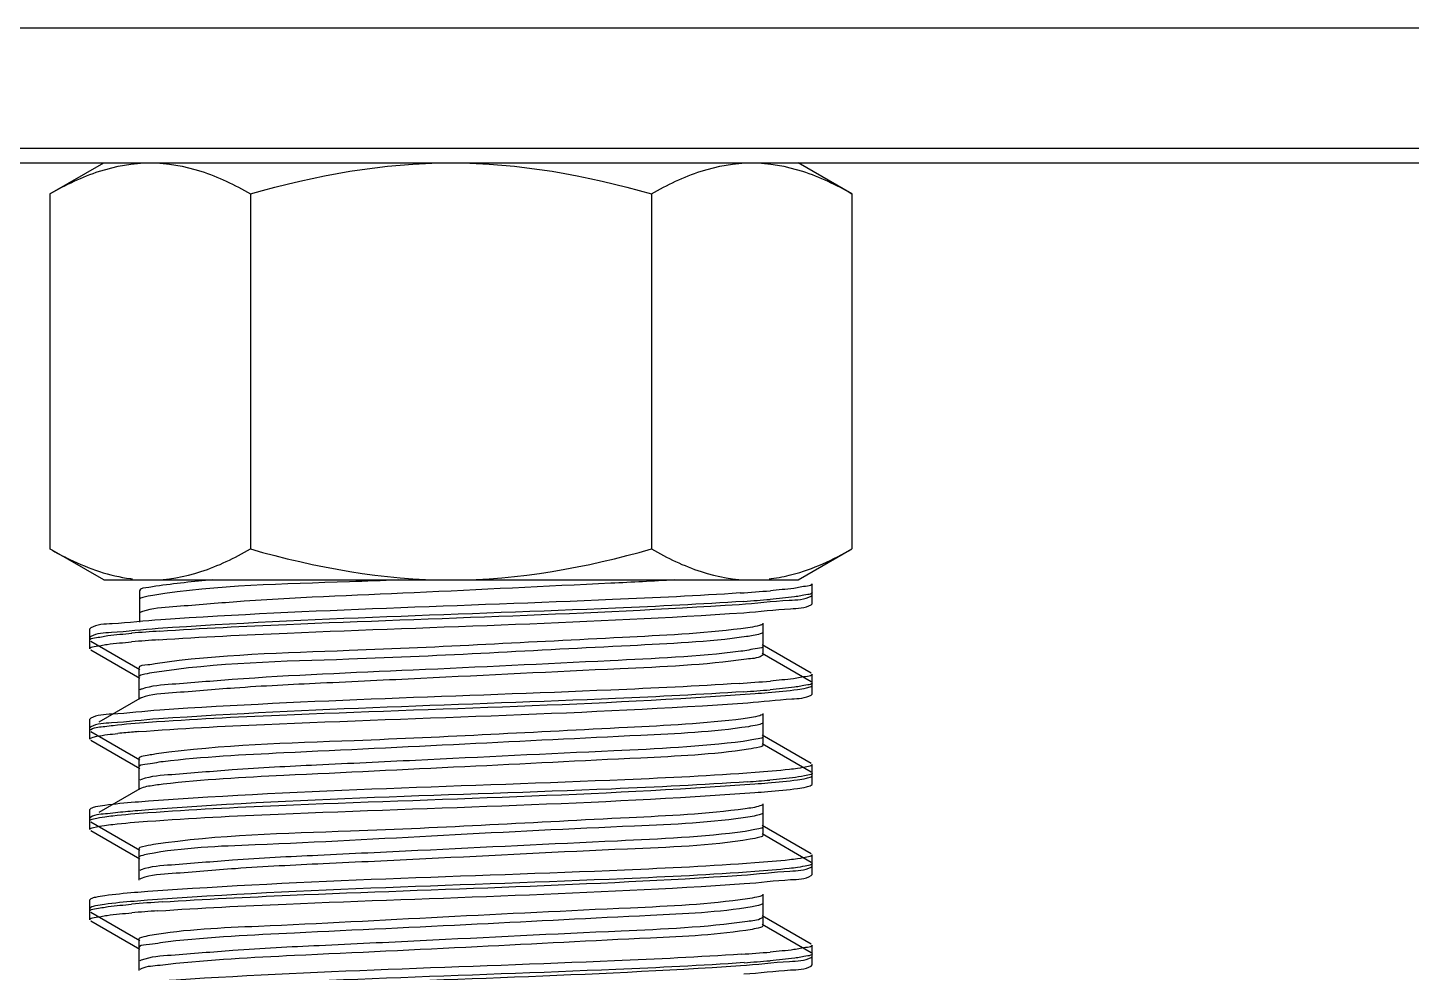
# Model space of a CAD drawing. Extents: x 4995099 to 5303443, y 4627657 to 4889583.
# Drawn here: x 5045797.2 to 5046253.4, y 4738013.7 to 4738325 of the extents above; entities that cross this region are included whole.
import ezdxf

# ---------------------------------------------------------------- set-up
doc = ezdxf.new("R2010")
doc.units = 0
doc.header["$LTSCALE"] = 1000
doc.header["$MEASUREMENT"] = 0
doc.layers.get('0').update_dxf_attribs({"color": 4, "linetype": 'CONTINUOUS'})

msp = doc.modelspace()

# ---------------------------------------------------------------- linework, layer by layer
at = {"linetype": 'Continuous'}
for p, q in [((5043635.51, 4738324.95), (5048237.91, 4738324.95)), ((5043635.51, 4738280.41), (5048237.91, 4738280.41)), ((5045804.49, 4738270.18), (5045822.21, 4738280.41)), ((5045822.21, 4738280.41), (5046051.22, 4738280.41)), ((5046068.93, 4738270.18), (5046051.22, 4738280.41)), ((5045804.49, 4738270.18), (5045804.49, 4738153.2)), ((5045870.6, 4738270.18), (5045870.6, 4738153.2)), ((5046002.82, 4738270.18), (5046002.82, 4738153.2)), ((5046068.93, 4738270.18), (5046068.93, 4738153.2)), ((5045822.21, 4738142.97), (5045804.49, 4738153.2)), ((5046051.22, 4738142.97), (5046068.93, 4738153.2)), ((5046055.77, 4738137.99), (5046055.77, 4738141.71)), ((5046055.77, 4738137.99), (5046055.77, 4738141.71)), ((5045834.03, 4738139.34), (5045834.03, 4738131.9)), ((5046055.49, 4738137.67), (5046055.77, 4738137.99)), ((5046055.77, 4738135.14), (5046055.77, 4738138.86)), ((5046055.77, 4738135.14), (5046055.77, 4738138.86)), ((5045834.03, 4738136.49), (5045834.03, 4738129.05)), ((5046055.49, 4738134.82), (5046055.77, 4738135.14)), ((5046039.66, 4738121.25), (5046039.66, 4738128.69)), ((5045817.93, 4738127.16), (5045817.64, 4738126.83)), ((5045817.64, 4738123.11), (5045817.64, 4738126.83)), ((5045817.64, 4738123.11), (5045817.64, 4738126.83)), ((5045817.93, 4738124.31), (5045817.64, 4738123.98)), ((5045817.64, 4738120.26), (5045817.64, 4738123.98)), ((5045817.64, 4738120.26), (5045817.64, 4738123.98)), ((5046039.66, 4738118.4), (5046039.66, 4738125.84)), ((5045817.93, 4738122.78), (5045834.08, 4738113.43)), ((5045817.93, 4738119.93), (5045834.08, 4738110.58)), ((5046055.49, 4738112.27), (5046039.34, 4738121.63)), ((5046055.49, 4738109.42), (5046039.34, 4738118.78)), ((5045833.76, 4738113.81), (5045833.76, 4738106.37)), ((5045833.76, 4738110.96), (5045833.76, 4738103.52)), ((5046055.77, 4738108.23), (5046055.77, 4738111.95)), ((5046055.77, 4738108.23), (5046055.77, 4738111.95)), ((5046055.49, 4738107.9), (5046055.77, 4738108.23)), ((5046055.49, 4738105.05), (5046055.77, 4738105.38)), ((5046055.77, 4738105.38), (5046055.77, 4738109.1)), ((5046055.77, 4738105.38), (5046055.77, 4738109.1)), ((5045834.08, 4738103.89), (5045820.64, 4738096.11)), ((5045817.93, 4738097.39), (5045817.64, 4738097.06)), ((5045817.64, 4738093.34), (5045817.64, 4738097.06)), ((5045817.64, 4738093.34), (5045817.64, 4738097.06)), ((5046039.66, 4738091.48), (5046039.66, 4738098.92)), ((5046039.66, 4738088.63), (5046039.66, 4738096.08)), ((5045817.93, 4738094.54), (5045817.64, 4738094.22)), ((5045817.64, 4738090.5), (5045817.64, 4738094.22)), ((5045817.64, 4738090.5), (5045817.64, 4738094.22)), ((5045817.93, 4738093.02), (5045834.08, 4738083.66)), ((5046055.49, 4738082.51), (5046039.34, 4738091.86)), ((5045817.93, 4738090.17), (5045834.08, 4738080.82)), ((5046055.49, 4738079.66), (5046039.34, 4738089.01)), ((5045833.76, 4738084.04), (5045833.76, 4738076.6)), ((5045833.76, 4738081.19), (5045833.76, 4738073.75)), ((5046055.49, 4738078.13), (5046055.77, 4738078.46)), ((5046055.77, 4738078.46), (5046055.77, 4738082.18)), ((5046055.77, 4738075.61), (5046055.77, 4738079.33)), ((5046055.77, 4738075.61), (5046055.77, 4738079.33)), ((5045834.08, 4738074.13), (5045820.64, 4738066.35)), ((5045834.67, 4738077.23), (5045834.08, 4738076.98)), ((5045834.65, 4738074.37), (5045834.08, 4738074.13)), ((5046055.49, 4738075.29), (5046055.77, 4738075.61)), ((5046039.66, 4738061.72), (5046039.66, 4738069.16)), ((5045817.93, 4738067.62), (5045817.64, 4738067.3)), ((5045817.64, 4738063.58), (5045817.64, 4738067.3)), ((5045817.64, 4738063.58), (5045817.64, 4738067.3)), ((5045817.93, 4738064.78), (5045817.64, 4738064.45)), ((5045817.64, 4738060.73), (5045817.64, 4738064.45)), ((5045817.64, 4738060.73), (5045817.64, 4738064.45)), ((5046039.66, 4738058.87), (5046039.66, 4738066.31)), ((5045817.93, 4738063.25), (5045834.08, 4738053.9)), ((5045817.93, 4738060.4), (5045834.08, 4738051.05)), ((5046055.49, 4738052.74), (5046039.34, 4738062.09)), ((5046055.49, 4738049.89), (5046039.34, 4738059.25)), ((5045833.76, 4738054.28), (5045833.76, 4738046.83)), ((5045833.76, 4738051.43), (5045833.76, 4738043.99)), ((5046055.77, 4738048.69), (5046055.77, 4738052.42)), ((5046055.77, 4738048.69), (5046055.77, 4738052.42)), ((5045834.6, 4738047.44), (5045834.08, 4738047.21)), ((5046055.49, 4738048.37), (5046055.77, 4738048.69)), ((5046055.49, 4738045.52), (5046055.77, 4738045.85)), ((5046055.77, 4738045.85), (5046055.77, 4738049.57)), ((5046055.77, 4738045.85), (5046055.77, 4738049.57)), ((5045834.59, 4738044.59), (5045834.08, 4738044.36)), ((5045817.93, 4738037.86), (5045817.64, 4738037.53)), ((5045817.64, 4738033.81), (5045817.64, 4738037.53)), ((5045817.64, 4738033.81), (5045817.64, 4738037.53)), ((5046039.66, 4738031.95), (5046039.66, 4738039.39)), ((5045817.93, 4738035.01), (5045817.64, 4738034.68)), ((5045817.64, 4738030.96), (5045817.64, 4738034.68)), ((5045817.64, 4738030.96), (5045817.64, 4738034.68)), ((5045817.93, 4738033.49), (5045834.08, 4738024.13)), ((5046055.49, 4738022.98), (5046039.34, 4738032.33)), ((5046039.66, 4738029.1), (5046039.66, 4738036.54)), ((5045817.93, 4738030.64), (5045834.08, 4738021.28)), ((5046055.49, 4738020.13), (5046039.34, 4738029.48)), ((5045833.76, 4738024.51), (5045833.76, 4738017.07)), ((5045833.76, 4738021.66), (5045833.76, 4738014.22)), ((5046055.49, 4738018.6), (5046055.77, 4738018.93)), ((5046055.77, 4738018.93), (5046055.77, 4738022.65)), ((5046055.77, 4738018.93), (5046055.77, 4738022.65)), ((5046055.77, 4738016.08), (5046055.77, 4738019.8)), ((5046055.77, 4738016.08), (5046055.77, 4738019.8)), ((5045834.54, 4738017.65), (5045834.08, 4738017.45)), ((5046055.49, 4738015.75), (5046055.77, 4738016.08))]:
    msp.add_line(p, q, dxfattribs=at)
at = {"color": 2}
msp.add_line((5034294.07, 4738285.23), (5049784.96, 4738285.23), dxfattribs=at)
at = {"color": 7}
msp.add_line((5045822.21, 4738142.97), (5046051.22, 4738142.97), dxfattribs=at)
at = {"linetype": 'Continuous'}
for centre, radius, start, end in [((5045837.69, 4738194.41), 51.44, 262.5984, 263.3661), ((5046035.73, 4738194.41), 51.45, 276.6338, 277.4031), ((5045997.49, 4738669.67), 532.12, 273.7304, 274.8001), ((5045999.07, 4738646.85), 512.08, 273.8316, 274.8033), ((5045875.11, 4737605.4), 521.84, 93.783, 94.8009), ((5045874.62, 4737608.8), 515.57, 93.8102, 94.8059), ((5045997.01, 4738646.03), 538.27, 273.6995, 274.7995), ((5045999.03, 4738617.64), 512.65, 273.8286, 274.8033), ((5045853.98, 4737826.35), 267.4, 94.7007, 95.8096), ((5045866.03, 4737685.09), 409.17, 94.5302, 94.7613), ((5046000.74, 4738566.4), 491.1, 273.9474, 274.8034), ((5045876.18, 4737502.65), 535.34, 93.7148, 94.7991), ((5045874.19, 4737524.9), 510.16, 93.8414, 94.804), ((5045998.02, 4738543.9), 525.4, 273.7644, 274.8009), ((5045999.19, 4738526.31), 510.61, 273.8394, 274.8035)]:
    msp.add_arc(centre, radius, start, end, dxfattribs=at)
for points, knots in [([(5045804.49, 4738270.18), (5045809.68, 4738273.18), (5045820.22, 4738278.3), (5045831.9, 4738280.41), (5045837.55, 4738280.41)], [0, 0, 0, 0, 0.514931, 1, 1, 1, 1]), ([(5045837.55, 4738280.41), (5045843.19, 4738280.41), (5045854.87, 4738278.3), (5045865.41, 4738273.18), (5045870.6, 4738270.18)], [0, 0, 0, 0, 0.485069, 1, 1, 1, 1]), ([(5046002.82, 4738270.18), (5046008.01, 4738273.18), (5046018.56, 4738278.3), (5046030.23, 4738280.41), (5046035.88, 4738280.41)], [0, 0, 0, 0, 0.514931, 1, 1, 1, 1]), ([(5046035.88, 4738280.41), (5046041.52, 4738280.41), (5046053.2, 4738278.3), (5046063.75, 4738273.18), (5046068.93, 4738270.18)], [0, 0, 0, 0, 0.485069, 1, 1, 1, 1]), ([(5045804.49, 4738153.2), (5045806.63, 4738151.96), (5045814.96, 4738147.49), (5045824.12, 4738144.3), (5045831.06, 4738143.39)], [0, 0, 0, 0, 0.26074, 1, 1, 1, 1]), ([(5045837.55, 4738142.97), (5045843.19, 4738142.97), (5045854.87, 4738145.09), (5045865.41, 4738150.2), (5045870.6, 4738153.2)], [0, 0, 0, 0, 0.485069, 1, 1, 1, 1]), ([(5046002.82, 4738153.2), (5046008.01, 4738150.2), (5046018.56, 4738145.09), (5046030.23, 4738142.97), (5046035.88, 4738142.97)], [0, 0, 0, 0, 0.514931, 1, 1, 1, 1]), ([(5046042.36, 4738143.39), (5046044.63, 4738143.69), (5046053.96, 4738145.54), (5046062.71, 4738149.6), (5046068.93, 4738153.2)], [0, 0, 0, 0, 0.241319, 1, 1, 1, 1]), ([(5046010.34, 4738142.97), (5046003.39, 4738142.53), (5045974.77, 4738141.2), (5045926.34, 4738138.7), (5045878.04, 4738136.88), (5045848.35, 4738134.31), (5045838.23, 4738133.62), (5045835.03, 4738132.56)], [0.1128028, 0.1128028, 0.1128028, 0.1128028, 0.2183399, 0.5463795, 0.8484707, 0.9488124, 1, 1, 1, 1]), ([(5045919.4, 4738142.97), (5045914.04, 4738142.74), (5045886.99, 4738141.69), (5045859.82, 4738141.3), (5045838.41, 4738137.88)], [0.5868121, 0.5868121, 0.5868121, 0.5868121, 0.6687512, 1, 1, 1, 1]), ([(5046055.77, 4738141.71), (5046055.77, 4738141.15), (5046052.75, 4738140.81), (5046051.24, 4738140.39), (5046049.73, 4738140.2)], [0, 0, 0, 0, 0.270722, 1, 1, 1, 1]), ([(5045839.44, 4738140.88), (5045838.66, 4738140.77), (5045837.13, 4738140.33), (5045834.04, 4738140.43), (5045834.03, 4738139.34)], [0, 0, 0, 0, 0.421799, 1, 1, 1, 1]), ([(5045838.41, 4738137.88), (5045837.31, 4738137.7), (5045836.13, 4738137.42), (5045834.03, 4738136.92), (5045834.03, 4738136.49)], [0, 0, 0, 0, 0.719897, 1, 1, 1, 1]), ([(5046032.11, 4738138.67), (5046018.08, 4738137.74), (5045954.41, 4738134.69), (5045890.66, 4738133.16), (5045841.09, 4738129.85)], [0, 0, 0, 0, 0.220591, 1, 1, 1, 1]), ([(5046031.74, 4738134.93), (5046037.24, 4738135.29), (5046044.94, 4738136.36), (5046053.35, 4738136.44), (5046055.49, 4738137.67)], [0, 0, 0, 0, 0.691489, 1, 1, 1, 1]), ([(5046055.77, 4738138.86), (5046055.77, 4738138.32), (5046052.91, 4738137.97), (5046051.47, 4738137.57), (5046050.02, 4738137.39)], [0, 0, 0, 0, 0.271511, 1, 1, 1, 1]), ([(5045835.03, 4738132.56), (5045834.9, 4738132.51), (5045834.67, 4738132.43), (5045834.45, 4738132.33), (5045834.36, 4738132.27)], [0, 0, 0, 0, 0.556917, 1, 1, 1, 1]), ([(5046033.29, 4738135.91), (5046019.2, 4738134.95), (5045954.81, 4738131.85), (5045890.35, 4738130.36), (5045840.14, 4738126.94)], [0, 0, 0, 0, 0.219185, 1, 1, 1, 1]), ([(5045840.68, 4738126.11), (5045854.61, 4738127.04), (5045918.3, 4738130.11), (5045982.05, 4738131.65), (5046031.74, 4738134.93)], [0, 0, 0, 0, 0.218984, 1, 1, 1, 1]), ([(5046033.26, 4738132.18), (5046038.41, 4738132.53), (5046045.62, 4738133.53), (5046053.48, 4738133.67), (5046055.49, 4738134.82)], [0, 0, 0, 0, 0.690321, 1, 1, 1, 1]), ([(5045841.09, 4738129.85), (5045835.72, 4738129.5), (5045828.21, 4738128.46), (5045820.01, 4738128.35), (5045817.93, 4738127.16)], [0, 0, 0, 0, 0.691053, 1, 1, 1, 1]), ([(5045840.36, 4738123.24), (5045854.47, 4738124.19), (5045918.77, 4738127.28), (5045983.15, 4738128.78), (5046033.26, 4738132.18)], [0, 0, 0, 0, 0.21965, 1, 1, 1, 1]), ([(5046039.34, 4738128.31), (5046039.05, 4738128.15), (5046036.75, 4738127.4), (5046034.36, 4738127.14), (5046032.3, 4738126.89)], [0, 0, 0, 0, 0.135508, 1, 1, 1, 1]), ([(5045817.64, 4738123.11), (5045817.64, 4738123.67), (5045820.6, 4738124.01), (5045822.08, 4738124.42), (5045823.57, 4738124.61)], [0, 0, 0, 0, 0.271038, 1, 1, 1, 1]), ([(5045840.14, 4738126.94), (5045835, 4738126.59), (5045827.79, 4738125.59), (5045819.93, 4738125.46), (5045817.93, 4738124.31)], [0, 0, 0, 0, 0.690337, 1, 1, 1, 1]), ([(5046034.14, 4738124.28), (5046021.46, 4738122.48), (5045977.63, 4738120.58), (5045912.43, 4738116.54), (5045859.54, 4738115.77), (5045838.13, 4738112.34)], [0, 0, 0, 0, 0.19563, 0.668751, 1, 1, 1, 1]), ([(5046032.3, 4738126.89), (5046019.35, 4738125.28), (5045976.23, 4738123.23), (5045911.93, 4738119.58), (5045860.33, 4738118.4), (5045839.17, 4738115.35)], [0, 0, 0, 0, 0.20233, 0.668453, 1, 1, 1, 1]), ([(5046039.33, 4738125.47), (5046039.11, 4738125.34), (5046037.42, 4738124.73), (5046035.65, 4738124.5), (5046034.14, 4738124.28)], [0, 0, 0, 0, 0.144146, 1, 1, 1, 1]), ([(5045817.64, 4738120.26), (5045817.64, 4738120.8), (5045820.49, 4738121.16), (5045821.93, 4738121.55), (5045823.37, 4738121.74)], [0, 0, 0, 0, 0.271539, 1, 1, 1, 1]), ([(5046032.3, 4738119.45), (5046018, 4738117.67), (5045981.92, 4738116.05), (5045926.06, 4738113.17), (5045877.76, 4738111.35), (5045848.07, 4738108.78), (5045837.96, 4738108.09), (5045834.75, 4738107.02)], [0, 0, 0, 0, 0.21834, 0.54638, 0.848471, 0.948812, 1, 1, 1, 1]), ([(5046039.66, 4738121.25), (5046039.66, 4738120.56), (5046035.97, 4738120.19), (5046034.15, 4738119.68), (5046032.3, 4738119.45)], [0, 0, 0, 0, 0.270556, 1, 1, 1, 1]), ([(5045839.17, 4738115.35), (5045838.38, 4738115.24), (5045836.85, 4738114.8), (5045833.76, 4738114.9), (5045833.76, 4738113.81)], [0, 0, 0, 0, 0.421799, 1, 1, 1, 1]), ([(5046034.14, 4738116.84), (5046020.36, 4738114.88), (5045984.45, 4738113.39), (5045937.64, 4738111), (5045895.27, 4738109), (5045867.92, 4738107.68), (5045848.37, 4738105.94), (5045837.97, 4738105.27), (5045834.7, 4738104.16)], [0, 0, 0, 0, 0.208967, 0.538107, 0.703891, 0.84582, 0.948226, 1, 1, 1, 1]), ([(5046039.66, 4738118.4), (5046039.66, 4738118.23), (5046037.71, 4738116.97), (5046035.89, 4738117.09), (5046034.14, 4738116.84)], [0, 0, 0, 0, 0.089983, 1, 1, 1, 1]), ([(5045838.13, 4738112.34), (5045837.03, 4738112.17), (5045835.85, 4738111.88), (5045833.75, 4738111.39), (5045833.76, 4738110.96)], [0, 0, 0, 0, 0.719897, 1, 1, 1, 1]), ([(5046055.77, 4738111.95), (5046055.77, 4738111.37), (5046052.72, 4738111.04), (5046051.19, 4738110.62), (5046049.66, 4738110.42)], [0, 0, 0, 0, 0.270552, 1, 1, 1, 1]), ([(5045834.75, 4738107.02), (5045834.62, 4738106.98), (5045834.4, 4738106.9), (5045834.18, 4738106.8), (5045834.08, 4738106.74)], [0, 0, 0, 0, 0.556917, 1, 1, 1, 1]), ([(5045836.98, 4738096.08), (5045851.37, 4738097.13), (5045918.04, 4738100.38), (5045984.8, 4738101.68), (5046036.97, 4738105.53)], [0, 0, 0, 0, 0.216246, 1, 1, 1, 1]), ([(5046033.26, 4738106.14), (5046019.19, 4738105.18), (5045954.89, 4738102.08), (5045890.52, 4738100.59), (5045840.36, 4738097.19)], [0, 0, 0, 0, 0.219069, 1, 1, 1, 1]), ([(5046031.74, 4738108.88), (5046017.64, 4738107.95), (5045953.96, 4738104.91), (5045890.2, 4738103.39), (5045840.68, 4738100.06)], [0, 0, 0, 0, 0.221599, 1, 1, 1, 1]), ([(5046036.97, 4738105.53), (5046038.41, 4738105.63), (5046043.08, 4738106), (5046047.76, 4738106.42), (5046050.98, 4738106.88)], [0, 0, 0, 0, 0.307531, 1, 1, 1, 1]), ([(5046055.77, 4738109.1), (5046055.77, 4738108.56), (5046052.91, 4738108.2), (5046051.46, 4738107.81), (5046050.02, 4738107.62)], [0, 0, 0, 0, 0.271487, 1, 1, 1, 1]), ([(5046050.98, 4738106.88), (5046051.96, 4738107.02), (5046053.47, 4738107.28), (5046055.01, 4738107.63), (5046055.49, 4738107.9)], [0, 0, 0, 0, 0.642799, 1, 1, 1, 1]), ([(5045833.71, 4738092.98), (5045847.52, 4738094.08), (5045914.48, 4738097.38), (5045981.51, 4738098.8), (5046034.55, 4738102.51)], [0, 0, 0, 0, 0.20676, 1, 1, 1, 1]), ([(5045834.7, 4738104.16), (5045834.59, 4738104.12), (5045834.37, 4738104.04), (5045834.17, 4738103.94), (5045834.08, 4738103.89)], [0, 0, 0, 0, 0.55453, 1, 1, 1, 1]), ([(5046034.55, 4738102.51), (5046039.39, 4738102.84), (5046046.19, 4738103.79), (5046053.59, 4738103.96), (5046055.49, 4738105.05)], [0, 0, 0, 0, 0.689207, 1, 1, 1, 1]), ([(5045840.68, 4738100.06), (5045835.41, 4738099.71), (5045828.03, 4738098.68), (5045819.98, 4738098.57), (5045817.93, 4738097.39)], [0, 0, 0, 0, 0.69074, 1, 1, 1, 1]), ([(5045840.36, 4738097.19), (5045835.17, 4738096.84), (5045827.89, 4738095.83), (5045819.95, 4738095.7), (5045817.93, 4738094.54)], [0, 0, 0, 0, 0.690525, 1, 1, 1, 1]), ([(5045822.6, 4738094.72), (5045823.51, 4738094.84), (5045828.29, 4738095.42), (5045833.1, 4738095.8), (5045836.98, 4738096.08)], [0, 0, 0, 0, 0.191579, 1, 1, 1, 1]), ([(5046033.05, 4738097.22), (5046020.4, 4738095.57), (5045977.56, 4738093.55), (5045913.17, 4738089.91), (5045861.22, 4738088.63), (5045839.66, 4738085.65)], [0, 0, 0, 0, 0.197662, 0.663013, 1, 1, 1, 1]), ([(5046039.33, 4738098.55), (5046039.08, 4738098.4), (5046037.03, 4738097.71), (5046034.89, 4738097.46), (5046033.05, 4738097.22)], [0, 0, 0, 0, 0.138663, 1, 1, 1, 1]), ([(5045817.64, 4738093.34), (5045817.64, 4738093.5), (5045819.41, 4738094.61), (5045821.03, 4738094.5), (5045822.6, 4738094.72)], [0, 0, 0, 0, 0.088851, 1, 1, 1, 1]), ([(5045817.64, 4738090.5), (5045817.64, 4738090.75), (5045818.7, 4738091.16), (5045819.39, 4738091.32), (5045819.98, 4738091.44)], [0, 0, 0, 0, 0.292788, 1, 1, 1, 1]), ([(5046034.79, 4738094.61), (5046023.04, 4738092.83), (5045991.76, 4738091.42), (5045940.72, 4738088.77), (5045888.2, 4738086.3), (5045854.99, 4738084.65), (5045841.77, 4738083.07)], [0, 0, 0, 0, 0.184318, 0.484662, 0.793435, 1, 1, 1, 1]), ([(5046039.66, 4738091.48), (5046039.66, 4738090.86), (5046036.37, 4738090.44), (5046034.71, 4738089.99), (5046033.05, 4738089.78)], [0, 0, 0, 0, 0.27224, 1, 1, 1, 1]), ([(5046039.33, 4738095.7), (5046038.84, 4738095.42), (5046037.3, 4738095.04), (5046035.77, 4738094.76), (5046034.79, 4738094.61)], [0, 0, 0, 0, 0.362852, 1, 1, 1, 1]), ([(5046033.05, 4738089.78), (5046018.91, 4738087.93), (5045982.82, 4738086.33), (5045935.94, 4738084.02), (5045894.03, 4738082.02), (5045867.17, 4738080.71), (5045848.03, 4738078.99), (5045837.85, 4738078.33), (5045834.67, 4738077.23)], [0, 0, 0, 0, 0.21516, 0.544196, 0.7084, 0.848448, 0.949211, 1, 1, 1, 1]), ([(5046034.79, 4738087.17), (5046023.04, 4738085.39), (5045991.76, 4738083.98), (5045940.72, 4738081.33), (5045888.2, 4738078.86), (5045854.99, 4738077.21), (5045841.77, 4738075.63)], [0, 0, 0, 0, 0.184318, 0.484662, 0.793435, 1, 1, 1, 1]), ([(5046039.66, 4738088.63), (5046039.66, 4738088.16), (5046037.31, 4738087.68), (5046036.02, 4738087.36), (5046034.79, 4738087.17)], [0, 0, 0, 0, 0.27791, 1, 1, 1, 1]), ([(5045841.77, 4738083.07), (5045839.77, 4738082.84), (5045837.8, 4738082.27), (5045833.76, 4738081.94), (5045833.75, 4738081.19)], [0, 0, 0, 0, 0.729301, 1, 1, 1, 1]), ([(5045839.66, 4738085.65), (5045838.18, 4738085.45), (5045836.67, 4738085.05), (5045833.76, 4738084.61), (5045833.76, 4738084.04)], [0, 0, 0, 0, 0.72583, 1, 1, 1, 1]), ([(5046036.97, 4738079.48), (5046022.68, 4738078.43), (5045956.01, 4738075.18), (5045889.25, 4738073.84), (5045836.98, 4738070.04)], [0, 0, 0, 0, 0.214632, 1, 1, 1, 1]), ([(5046050.98, 4738080.83), (5046050.09, 4738080.71), (5046045.43, 4738080.13), (5046040.75, 4738079.76), (5046036.97, 4738079.48)], [0, 0, 0, 0, 0.1913, 1, 1, 1, 1]), ([(5046055.77, 4738079.33), (5046055.77, 4738078.82), (5046053.09, 4738078.45), (5046051.71, 4738078.08), (5046050.35, 4738077.9)], [0, 0, 0, 0, 0.272455, 1, 1, 1, 1]), ([(5046050.96, 4738077.11), (5046051.95, 4738077.25), (5046053.46, 4738077.51), (5046055.01, 4738077.86), (5046055.49, 4738078.13)], [0, 0, 0, 0, 0.642963, 1, 1, 1, 1]), ([(5046055.77, 4738082.18), (5046055.77, 4738081.72), (5046053.42, 4738081.32), (5046052.18, 4738081), (5046050.98, 4738080.83)], [0, 0, 0, 0, 0.274621, 1, 1, 1, 1]), ([(5046034.55, 4738076.46), (5046019.61, 4738075.42), (5045952.57, 4738072.17), (5045885.4, 4738071.07), (5045833.44, 4738066.92)], [0, 0, 0, 0, 0.22323, 1, 1, 1, 1]), ([(5045841.77, 4738075.63), (5045840.96, 4738075.54), (5045838.57, 4738075.21), (5045836.15, 4738074.9), (5045834.65, 4738074.37)], [0, 0, 0, 0, 0.338076, 1, 1, 1, 1]), ([(5045836.77, 4738066.3), (5045851.14, 4738067.35), (5045917.85, 4738070.6), (5045984.66, 4738071.91), (5046036.89, 4738075.76)], [0, 0, 0, 0, 0.215731, 1, 1, 1, 1]), ([(5046036.86, 4738072.91), (5046038.31, 4738073.01), (5046043.01, 4738073.38), (5046047.71, 4738073.8), (5046050.95, 4738074.26)], [0, 0, 0, 0, 0.307506, 1, 1, 1, 1]), ([(5046036.89, 4738075.76), (5046038.34, 4738075.86), (5046043.03, 4738076.23), (5046047.73, 4738076.65), (5046050.96, 4738077.11)], [0, 0, 0, 0, 0.307513, 1, 1, 1, 1]), ([(5046050.95, 4738074.26), (5046051.94, 4738074.4), (5046053.46, 4738074.66), (5046055.01, 4738075.01), (5046055.49, 4738075.29)], [0, 0, 0, 0, 0.643037, 1, 1, 1, 1]), ([(5045822.6, 4738068.67), (5045821.58, 4738068.53), (5045820.02, 4738068.26), (5045818.42, 4738067.91), (5045817.93, 4738067.62)], [0, 0, 0, 0, 0.644174, 1, 1, 1, 1]), ([(5045836.98, 4738070.04), (5045835.5, 4738069.93), (5045830.7, 4738069.56), (5045825.9, 4738069.13), (5045822.6, 4738068.67)], [0, 0, 0, 0, 0.307205, 1, 1, 1, 1]), ([(5045836.66, 4738063.44), (5045851.02, 4738064.5), (5045917.75, 4738067.75), (5045984.59, 4738069.06), (5046036.86, 4738072.91)], [0, 0, 0, 0, 0.215475, 1, 1, 1, 1]), ([(5046039.33, 4738068.78), (5046039.1, 4738068.65), (5046037.29, 4738068.01), (5046035.38, 4738067.77), (5046033.76, 4738067.55)], [0, 0, 0, 0, 0.142097, 1, 1, 1, 1]), ([(5045817.64, 4738063.58), (5045817.64, 4738064.05), (5045820.05, 4738064.44), (5045821.31, 4738064.77), (5045822.54, 4738064.94)], [0, 0, 0, 0, 0.274232, 1, 1, 1, 1]), ([(5045826.91, 4738066.33), (5045825.78, 4738066.21), (5045822.8, 4738065.78), (5045819.57, 4738065.73), (5045817.93, 4738064.78)], [0, 0, 0, 0, 0.375236, 1, 1, 1, 1]), ([(5045822.54, 4738064.94), (5045823.44, 4738065.07), (5045828.17, 4738065.64), (5045832.93, 4738066.02), (5045836.77, 4738066.3)], [0, 0, 0, 0, 0.191511, 1, 1, 1, 1]), ([(5046035.4, 4738064.94), (5046022.81, 4738062.91), (5045988.94, 4738061.57), (5045934.54, 4738058.83), (5045881.1, 4738055.82), (5045848.37, 4738054.82), (5045836.72, 4738052.57)], [0, 0, 0, 0, 0.192134, 0.50924, 0.821185, 1, 1, 1, 1]), ([(5046033.76, 4738067.55), (5046021.08, 4738065.8), (5045977.58, 4738063.85), (5045912.64, 4738059.96), (5045860.08, 4738058.99), (5045838.62, 4738055.74)], [0, 0, 0, 0, 0.196452, 0.666888, 1, 1, 1, 1]), ([(5046039.33, 4738065.93), (5046038.9, 4738065.68), (5046037.57, 4738065.33), (5046036.24, 4738065.08), (5046035.4, 4738064.94)], [0, 0, 0, 0, 0.368601, 1, 1, 1, 1]), ([(5045817.64, 4738060.73), (5045817.64, 4738061.2), (5045820.03, 4738061.59), (5045821.28, 4738061.92), (5045822.5, 4738062.09)], [0, 0, 0, 0, 0.274372, 1, 1, 1, 1]), ([(5045822.5, 4738062.09), (5045823.4, 4738062.21), (5045828.11, 4738062.79), (5045832.84, 4738063.16), (5045836.66, 4738063.44)], [0, 0, 0, 0, 0.191416, 1, 1, 1, 1]), ([(5046033.76, 4738060.11), (5046019.8, 4738058.18), (5045983.71, 4738056.65), (5045936.74, 4738054.28), (5045894.46, 4738052.27), (5045867.3, 4738050.97), (5045848.01, 4738049.2), (5045837.76, 4738048.58), (5045834.6, 4738047.44)], [0, 0, 0, 0, 0.211837, 0.541782, 0.707159, 0.848243, 0.949504, 1, 1, 1, 1]), ([(5046039.66, 4738061.72), (5046039.66, 4738061.15), (5046036.76, 4738060.71), (5046035.24, 4738060.31), (5046033.76, 4738060.11)], [0, 0, 0, 0, 0.274197, 1, 1, 1, 1]), ([(5045838.62, 4738055.74), (5045837.39, 4738055.55), (5045836.11, 4738055.23), (5045833.75, 4738054.75), (5045833.76, 4738054.28)], [0, 0, 0, 0, 0.722107, 1, 1, 1, 1]), ([(5046035.4, 4738057.5), (5046022.03, 4738055.34), (5045986.2, 4738054.05), (5045939.3, 4738051.53), (5045896.22, 4738049.51), (5045868.28, 4738048.19), (5045848.41, 4738046.37), (5045837.84, 4738045.76), (5045834.59, 4738044.59)], [0, 0, 0, 0, 0.201859, 0.53258, 0.70075, 0.844896, 0.948529, 1, 1, 1, 1]), ([(5046039.66, 4738058.87), (5046039.66, 4738058.44), (5046037.63, 4738057.95), (5046036.47, 4738057.67), (5046035.4, 4738057.5)], [0, 0, 0, 0, 0.28085, 1, 1, 1, 1]), ([(5045836.72, 4738052.57), (5045835.97, 4738052.42), (5045835.11, 4738052.23), (5045833.76, 4738051.74), (5045833.76, 4738051.43)], [0, 0, 0, 0, 0.710182, 1, 1, 1, 1]), ([(5046050.96, 4738051.06), (5046050.07, 4738050.94), (5046045.39, 4738050.36), (5046040.69, 4738049.99), (5046036.89, 4738049.71)], [0, 0, 0, 0, 0.191312, 1, 1, 1, 1]), ([(5046055.77, 4738052.42), (5046055.77, 4738051.95), (5046053.41, 4738051.55), (5046052.17, 4738051.23), (5046050.96, 4738051.06)], [0, 0, 0, 0, 0.274546, 1, 1, 1, 1]), ([(5046036.86, 4738046.86), (5046022.52, 4738045.81), (5045955.79, 4738042.55), (5045888.95, 4738041.24), (5045836.66, 4738037.4)], [0, 0, 0, 0, 0.215162, 1, 1, 1, 1]), ([(5046036.89, 4738049.71), (5046022.57, 4738048.66), (5045955.86, 4738045.4), (5045889.05, 4738044.08), (5045836.77, 4738040.25)], [0, 0, 0, 0, 0.214988, 1, 1, 1, 1]), ([(5046032.52, 4738045.68), (5046037.84, 4738046.04), (5046045.29, 4738047.07), (5046053.42, 4738047.18), (5046055.49, 4738048.37)], [0, 0, 0, 0, 0.690898, 1, 1, 1, 1]), ([(5046050.95, 4738048.21), (5046050.06, 4738048.09), (5046045.37, 4738047.51), (5046040.67, 4738047.14), (5046036.86, 4738046.86)], [0, 0, 0, 0, 0.191316, 1, 1, 1, 1]), ([(5046055.77, 4738049.57), (5046055.77, 4738049.1), (5046053.41, 4738048.71), (5046052.16, 4738048.39), (5046050.95, 4738048.21)], [0, 0, 0, 0, 0.274513, 1, 1, 1, 1]), ([(5045840.01, 4738033.91), (5045854.12, 4738034.88), (5045918.57, 4738037.98), (5045983.11, 4738039.47), (5046033.38, 4738042.89)], [0, 0, 0, 0, 0.219074, 1, 1, 1, 1]), ([(5045841.49, 4738036.86), (5045855.56, 4738037.79), (5045919.23, 4738040.84), (5045982.98, 4738042.36), (5046032.52, 4738045.68)], [0, 0, 0, 0, 0.221083, 1, 1, 1, 1]), ([(5046033.38, 4738042.89), (5046038.5, 4738043.24), (5046045.67, 4738044.24), (5046053.49, 4738044.37), (5046055.49, 4738045.52)], [0, 0, 0, 0, 0.690221, 1, 1, 1, 1]), ([(5045822.54, 4738038.9), (5045821.53, 4738038.75), (5045819.99, 4738038.49), (5045818.42, 4738038.14), (5045817.93, 4738037.86)], [0, 0, 0, 0, 0.643682, 1, 1, 1, 1]), ([(5045836.66, 4738037.4), (5045835.21, 4738037.29), (5045830.48, 4738036.92), (5045825.76, 4738036.5), (5045822.5, 4738036.04)], [0, 0, 0, 0, 0.307396, 1, 1, 1, 1]), ([(5045836.77, 4738040.25), (5045835.31, 4738040.15), (5045830.56, 4738039.78), (5045825.81, 4738039.35), (5045822.54, 4738038.9)], [0, 0, 0, 0, 0.307292, 1, 1, 1, 1]), ([(5046034.43, 4738037.88), (5046021.69, 4738036.01), (5045988.13, 4738034.54), (5045934.41, 4738031.9), (5045881.64, 4738029.05), (5045849.26, 4738027.83), (5045837.46, 4738025.78)], [0, 0, 0, 0, 0.195819, 0.509469, 0.817855, 1, 1, 1, 1]), ([(5046039.33, 4738039.02), (5046038.81, 4738038.71), (5046037.14, 4738038.32), (5046035.5, 4738038.03), (5046034.43, 4738037.88)], [0, 0, 0, 0, 0.359937, 1, 1, 1, 1]), ([(5045817.64, 4738033.81), (5045817.64, 4738034.38), (5045820.69, 4738034.72), (5045822.21, 4738035.14), (5045823.74, 4738035.33)], [0, 0, 0, 0, 0.270597, 1, 1, 1, 1]), ([(5045817.64, 4738030.96), (5045817.64, 4738031.5), (5045820.48, 4738031.86), (5045821.92, 4738032.25), (5045823.35, 4738032.44)], [0, 0, 0, 0, 0.271622, 1, 1, 1, 1]), ([(5045822.5, 4738036.04), (5045821.51, 4738035.9), (5045819.98, 4738035.64), (5045818.41, 4738035.29), (5045817.93, 4738035.01)], [0, 0, 0, 0, 0.64337, 1, 1, 1, 1]), ([(5046035.97, 4738035.27), (5046024.94, 4738033.36), (5045994.59, 4738032.13), (5045944.37, 4738029.35), (5045891.31, 4738026.96), (5045857.3, 4738025.24), (5045843.45, 4738023.73)], [0, 0, 0, 0, 0.17416, 0.470646, 0.783277, 1, 1, 1, 1]), ([(5046039.33, 4738036.17), (5046038.95, 4738035.95), (5046037.82, 4738035.63), (5046036.69, 4738035.4), (5046035.97, 4738035.27)], [0, 0, 0, 0, 0.37501, 1, 1, 1, 1]), ([(5046034.43, 4738030.44), (5046020.66, 4738028.42), (5045984.6, 4738026.97), (5045937.56, 4738024.55), (5045894.91, 4738022.52), (5045867.46, 4738021.23), (5045848.02, 4738019.41), (5045837.69, 4738018.83), (5045834.54, 4738017.65)], [0, 0, 0, 0, 0.20838, 0.539161, 0.705719, 0.84788, 0.949708, 1, 1, 1, 1]), ([(5046035.97, 4738027.83), (5046024.94, 4738025.92), (5045994.59, 4738024.68), (5045944.37, 4738021.91), (5045891.31, 4738019.52), (5045857.3, 4738017.8), (5045843.45, 4738016.29)], [0, 0, 0, 0, 0.17416, 0.470646, 0.783277, 1, 1, 1, 1]), ([(5046039.66, 4738031.95), (5046039.66, 4738031.78), (5046037.84, 4738030.57), (5046036.09, 4738030.68), (5046034.43, 4738030.44)], [0, 0, 0, 0, 0.091227, 1, 1, 1, 1]), ([(5046039.66, 4738029.1), (5046039.66, 4738028.73), (5046037.93, 4738028.23), (5046036.9, 4738027.99), (5046035.97, 4738027.83)], [0, 0, 0, 0, 0.284357, 1, 1, 1, 1]), ([(5045837.46, 4738025.78), (5045836.52, 4738025.62), (5045835.5, 4738025.38), (5045833.75, 4738024.89), (5045833.76, 4738024.51)], [0, 0, 0, 0, 0.715949, 1, 1, 1, 1]), ([(5045843.45, 4738023.73), (5045841.02, 4738023.47), (5045838.71, 4738022.76), (5045833.75, 4738022.55), (5045833.76, 4738021.66)], [0, 0, 0, 0, 0.732984, 1, 1, 1, 1]), ([(5046032.52, 4738019.64), (5046018.55, 4738018.7), (5045954.88, 4738015.64), (5045891.13, 4738014.11), (5045841.49, 4738010.82)], [0, 0, 0, 0, 0.21953, 1, 1, 1, 1]), ([(5046032.12, 4738015.89), (5046037.54, 4738016.25), (5046045.12, 4738017.3), (5046053.39, 4738017.4), (5046055.49, 4738018.6)], [0, 0, 0, 0, 0.691198, 1, 1, 1, 1]), ([(5046055.77, 4738022.65), (5046055.77, 4738022.09), (5046052.8, 4738021.74), (5046051.31, 4738021.33), (5046049.81, 4738021.14)], [0, 0, 0, 0, 0.270937, 1, 1, 1, 1]), ([(5046055.77, 4738019.8), (5046055.77, 4738019.26), (5046052.93, 4738018.9), (5046051.48, 4738018.51), (5046050.05, 4738018.33)], [0, 0, 0, 0, 0.271573, 1, 1, 1, 1]), ([(5045843.45, 4738016.29), (5045842.27, 4738016.16), (5045839.17, 4738015.7), (5045835.81, 4738015.6), (5045834.08, 4738014.6)], [0, 0, 0, 0, 0.372158, 1, 1, 1, 1]), ([(5046033.38, 4738016.85), (5046019.28, 4738015.89), (5045954.82, 4738012.78), (5045890.28, 4738011.3), (5045840.01, 4738007.87)], [0, 0, 0, 0, 0.21912, 1, 1, 1, 1]), ([(5045841.1, 4738007.07), (5045855.1, 4738008), (5045918.77, 4738011.06), (5045982.52, 4738012.59), (5046032.12, 4738015.89)], [0, 0, 0, 0, 0.220054, 1, 1, 1, 1]), ([(5046033.3, 4738013.12), (5046038.43, 4738013.47), (5046045.64, 4738014.47), (5046053.48, 4738014.6), (5046055.49, 4738015.75)], [0, 0, 0, 0, 0.690292, 1, 1, 1, 1])]:
    msp.add_open_spline(points, degree=3, knots=knots, dxfattribs=at)
for points in [[(5045870.6, 4738270.18), (5045892.03, 4738276.37), (5045914.41, 4738280.41), (5045936.71, 4738280.41)], [(5045936.71, 4738280.41), (5045959.01, 4738280.41), (5045981.4, 4738276.37), (5046002.82, 4738270.18)], [(5045870.6, 4738153.2), (5045892.03, 4738147.01), (5045914.41, 4738142.97), (5045936.71, 4738142.97)], [(5045936.71, 4738142.97), (5045959.01, 4738142.97), (5045981.4, 4738147.01), (5046002.82, 4738153.2)], [(5045858.11, 4738142.97), (5045851.87, 4738142.45), (5045845.64, 4738141.77), (5045839.44, 4738140.88)], [(5046050.02, 4738137.39), (5046047.34, 4738137.04), (5046044.65, 4738136.79), (5046041.95, 4738136.56)], [(5046049.73, 4738140.2), (5046047.17, 4738139.87), (5046044.59, 4738139.63), (5046042.02, 4738139.41)], [(5045823.57, 4738124.61), (5045826.18, 4738124.94), (5045828.81, 4738125.19), (5045831.44, 4738125.41)], [(5045823.37, 4738121.74), (5045826.05, 4738122.08), (5045828.74, 4738122.33), (5045831.43, 4738122.56)], [(5046049.66, 4738110.42), (5046047.13, 4738110.1), (5046044.59, 4738109.87), (5046042.04, 4738109.65)], [(5046050.02, 4738107.62), (5046047.34, 4738107.27), (5046044.65, 4738107.02), (5046041.96, 4738106.79)], [(5045819.98, 4738091.44), (5045822.27, 4738091.9), (5045824.59, 4738092.14), (5045826.91, 4738092.38)], [(5046050.35, 4738077.9), (5046047.53, 4738077.52), (5046044.7, 4738077.26), (5046041.87, 4738077.02)], [(5045833.44, 4738066.92), (5045831.26, 4738066.74), (5045829.08, 4738066.55), (5045826.91, 4738066.33)], [(5045823.35, 4738032.44), (5045826.05, 4738032.79), (5045828.76, 4738033.04), (5045831.47, 4738033.27)], [(5045823.74, 4738035.33), (5045826.28, 4738035.65), (5045828.84, 4738035.89), (5045831.39, 4738036.11)], [(5046049.81, 4738021.14), (5046047.21, 4738020.81), (5046044.6, 4738020.57), (5046041.99, 4738020.35)], [(5046050.05, 4738018.33), (5046047.36, 4738017.98), (5046044.65, 4738017.73), (5046041.95, 4738017.5)]]:
    msp.add_open_spline(points, degree=3, dxfattribs=at)

doc.saveas('drawing.dxf')
